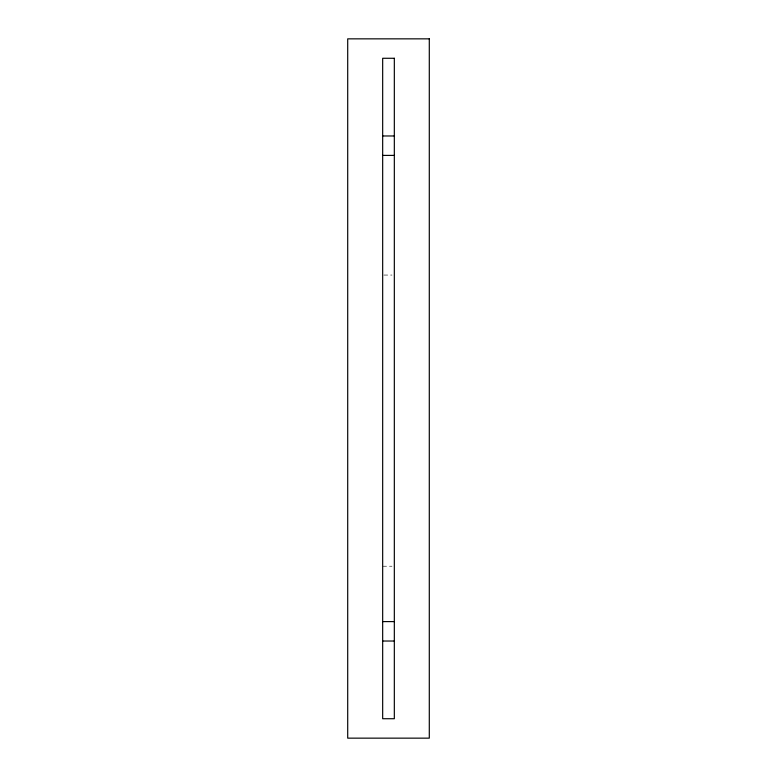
<?xml version="1.0" encoding="UTF-8"?>
<svg xmlns="http://www.w3.org/2000/svg" width="777" height="777" viewBox="0 0 777 777"><rect width="100%" height="100%" fill="white"/><g stroke="black" fill="none" stroke-linecap="round" stroke-linejoin="round"><path stroke-width="0.58" stroke-dasharray="3.88 2.91" d="M383.838 275.058L391.997 275.058M382.672 566.219L391.997 566.219"/><path stroke-width="1.17" d="M382.672 135.975L394.327 135.975M382.672 155.4L394.327 155.4M382.672 621.6L394.327 621.6M382.672 641.025L394.327 641.025M429.292 38.85L347.707 38.85L347.707 738.15L429.292 738.15L429.292 38.85M394.327 58.275L382.672 58.275L382.672 718.725L394.327 718.725L394.327 58.275"/></g></svg>
